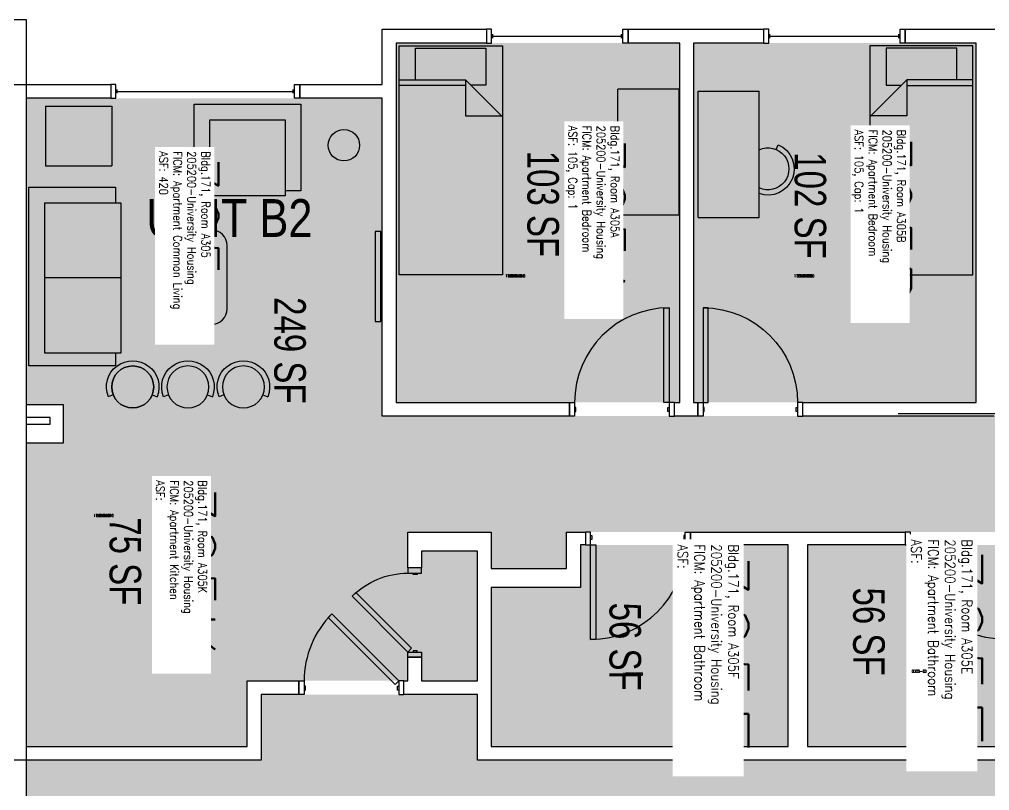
# Model space of a CAD drawing. Header units: inches. Extents: x 88 to 3257, y -489 to 2081.
# Drawn here: x 372.9 to 742.2, y 1156.7 to 1450.3 of the extents above; entities that cross this region are included whole.
import ezdxf
from ezdxf.enums import TextEntityAlignment as Align

# ---------------------------------------------------------------- set-up
doc = ezdxf.new("R2010")
doc.units = ezdxf.units.IN
doc.header["$LTSCALE"] = 48
doc.header["$MEASUREMENT"] = 0
for name, color, linetype in [('A-AREA-IDEN', 1, 'Continuous'), ('A-DOOR', 2, 'Continuous'), ('A-FURN', 3, 'Continuous'), ('A-GLAZ', 1, 'Continuous'), ('A-IDEN-RNUM', 7, 'Continuous'), ('A-IDEN-SNUM', 4, 'Continuous'), ('A-IDEN-VNUM', 4, 'Continuous'), ('A-WALL', 5, 'Continuous'), ('AREA-TEXT', 3, 'Continuous'), ('Rooms-Category-Color', 7, 'Continuous'), ('Rooms-College-Color', 7, 'Continuous'), ('Rooms-Department-Color', 7, 'Continuous'), ('Rooms-Division-Color', 7, 'Continuous'), ('Rooms-Information', 7, 'Continuous')]:
    doc.layers.add(name, color=color, linetype=linetype)
doc.styles.add('AREA', font='arial.ttf', dxfattribs={"width": 0.75, "height": 12})
doc.styles.add('ROOMSNUMBER', font='txt.shx', dxfattribs={"height": 0.03})
doc.styles.add('ROOMVNUMBER', font='simplex.shx', dxfattribs={"width": 0.85})
doc.styles.get("Standard").update_dxf_attribs({"font": 'ARIALN.TTF'})
pattern_1 = [(135, (974.48172, 1819.33743), (0.088388348, 0.088388348), [])]

# ---------------------------------------------------------------- blocks, each defined once
blk = doc.blocks.new('LUVSEAT')
at = {"layer": 'A-FURN'}
for p, q in [((0, 34), (-33, 34)), ((-33, 34), (-33, 28)), ((0, -34), (0, 34)), ((-6, 28), (-35, 28)), ((-35, 28), (-35, -29.21)), ((-6, -29.21), (-6, 28)), ((-35, -0.6), (-6, -0.6)), ((-35, -29.21), (-6, -29.21)), ((-33, -29.21), (-33, -34)), ((-33, -34), (0, -34))]:
    blk.add_line(p, q, dxfattribs=at)
blk = doc.blocks.new('Bar stool')
at = {"layer": 'A-FURN'}
for p, q in [((-7.43, -2.97), (-9.29, -3.71)), ((7.43, -2.97), (9.29, -3.71))]:
    blk.add_line(p, q, dxfattribs=at)
blk.add_circle((0, 0), 8, dxfattribs=at)
blk.add_arc((0, 0), 10, 338.206, 201.794, dxfattribs=at)
blk = doc.blocks.new('A$C4D89189E')
for p, q in [((0, 48), (0, 0)), ((0, 48), (23.25, 48)), ((23.25, 48), (23.25, 0)), ((29.75, 22.18), (30.53, 20.35)), ((0, 0), (23.25, 0.01))]:
    blk.add_line(p, q)
for radius, start, end in [(10, 293.206, 109.5297), (8, 245.2999, 114.7001)]:
    blk.add_arc((26.59, 29.54), radius, start, end)
blk = doc.blocks.new('BED_TWIN')
at = {"linetype": 'Continuous'}
for p, q in [((87.250002, 19.500025), (0, 19.500025)), ((0, 19.500025), (0, -19.740625)), ((12.96, 19.500025), (12.96, -5.659925)), ((15.12, -5.659925), (15.12, 19.500025)), ((87.250002, -19.740625), (87.250002, 19.504725)), ((12.96, 13.379975), (0.99222, 13.379975)), ((1, 13.376575), (1, -13.500025)), ((27.040597, -19.740625), (12.96, -5.659925)), ((12.96, -5.659925), (26.64, -5.659925)), ((26.64, -5.659925), (26.64, -19.340025)), ((15, -13.500025), (15, -7.717325)), ((1, -13.500025), (15, -13.500025)), ((0, -19.740625), (87.252733, -19.740625))]:
    blk.add_line(p, q, dxfattribs=at)
blk = doc.blocks.new('TV')
at = {"layer": 'A-FURN'}
blk.add_lwpolyline([(464.06, -449.82), (466.21, -449.82), (466.21, -484.13), (464.06, -484.13)], close=True, dxfattribs=at)
blk = doc.blocks.new('singleseat')
at = {"layer": 'A-FURN'}
for p, q in [((535.06, -401.29), (494.46, -401.29)), ((494.46, -401.29), (494.46, -434.29)), ((535.06, -434.29), (535.06, -401.29)), ((529.06, -407.29), (500.46, -407.29)), ((500.46, -407.29), (500.46, -436.29)), ((529.06, -436.29), (529.06, -407.29)), ((529.06, -436.29), (529.06, -407.29)), ((494.46, -434.29), (500.46, -434.29)), ((529.06, -434.29), (533.85, -434.29)), ((529.06, -434.29), (535.06, -434.29)), ((500.46, -436.29), (529.06, -436.29))]:
    blk.add_line(p, q, dxfattribs=at)

msp = doc.modelspace()

# ---------------------------------------------------------------- hatches: boundary and pattern name
h = msp.add_hatch()
h.set_pattern_fill('ANSI31', color=256, style=0)
h.set_pattern_definition(pattern_1)
h.paths.add_polyline_path([(643.01, 1235.39), (584.28, 1235.39), (584.28, 1226.18), (643.01, 1226.18)], flags=9)
h = msp.add_hatch()
h.set_pattern_fill('ANSI31', color=256, style=0)
h.set_pattern_definition(pattern_1)
h.paths.add_polyline_path([(643.01, 1235.39), (584.28, 1235.39), (584.28, 1226.18), (643.01, 1226.18)], flags=9)
at = {"layer": 'Rooms-Category-Color', "true_color": 0x728ef3}
for points in [[(516.25, 1441.24), (516.25, 1304.49), (624.25, 1304.49), (624.25, 1441.24)], [(629.5, 1441.24), (629.5, 1304.49), (737.13, 1304.49), (737.13, 1441.24)], [(375.5, 1303.62), (459.64, 1303.62), (459.64, 1198.49), (520.77, 1198.49), (520.77, 1207.44), (526.02, 1207.44), (526.02, 1198.49), (547.22, 1198.49), (547.22, 1247.87), (526.02, 1247.87), (526.02, 1241.44), (520.77, 1241.44), (520.77, 1255.12), (552.47, 1255.12), (552.47, 1241.24), (581.22, 1241.24), (581.22, 1255.12), (757.25, 1255.12), (757.25, 1241.24), (786, 1241.24), (786, 1299.24), (511, 1299.24), (511, 1420.24), (375.5, 1420.24)], [(459.64, 1173.49), (459.64, 1303.62), (389.5, 1303.62), (389.5, 1288.99), (375.5, 1288.99), (375.5, 1173.49)], [(552.47, 1233.99), (552.47, 1173.49), (665.61, 1173.49), (665.61, 1250.24), (586.47, 1250.24), (586.47, 1233.99)], [(672.86, 1250.24), (672.86, 1173.49), (786, 1173.49), (786, 1233.99), (752, 1233.99), (752, 1250.24)]]:
    msp.add_hatch(color=171, dxfattribs=at).paths.add_polyline_path(points)
at = {"layer": 'Rooms-Category-Color', "true_color": 0xadadad}
for points in [[(547.22, 1168.24), (547.22, 1193.24), (464.89, 1193.24), (464.89, 1168.24), (375.5, 1168.24), (375.5, 1082.22), (350.5, 1082.22), (350.5, 999.89), (375.5, 999.89), (375.5, 815.86), (350.5, 815.86), (350.5, 733.53), (375.5, 733.53), (374.88, 226), (435.5, 226), (435.5, 616.78), (460.5, 616.78), (460.5, 699.11), (435.5, 699.11), (435.5, 881.25), (507.5, 881.25), (507.5, 960.25), (435.5, 960.25), (435.5, 1023.88), (495.87, 1084.25), (547.22, 1084.25)], [(547.22, 1084.25), (609.5, 1084.25), (609.5, 965.5), (687.5, 965.5), (687.5, 1084.25), (855.25, 1084.25), (855.25, 1060.25), (1158.95, 1060.25), (1158.95, 1084.25), (1578.7, 1084.25), (1703.95, 1084.25), (1703.95, 1168.24), (1549.3, 1168.24), (1549.3, 1193.24), (1466.98, 1193.24), (1466.98, 1168.24), (1104.2, 1168.24), (1104.2, 1156.25), (910, 1156.25), (910, 1168.24), (547.22, 1168.24), (547.22, 1084.25)]]:
    msp.add_hatch(color=253, dxfattribs=at).paths.add_polyline_path(points)
at = {"layer": 'Rooms-College-Color', "true_color": 0xadadad}
for points in [[(516.25, 1441.24), (516.25, 1304.49), (624.25, 1304.49), (624.25, 1441.24)], [(629.5, 1441.24), (629.5, 1304.49), (737.13, 1304.49), (737.13, 1441.24)], [(375.5, 1303.62), (459.64, 1303.62), (459.64, 1198.49), (520.77, 1198.49), (520.77, 1207.44), (526.02, 1207.44), (526.02, 1198.49), (547.22, 1198.49), (547.22, 1247.87), (526.02, 1247.87), (526.02, 1241.44), (520.77, 1241.44), (520.77, 1255.12), (552.47, 1255.12), (552.47, 1241.24), (581.22, 1241.24), (581.22, 1255.12), (757.25, 1255.12), (757.25, 1241.24), (786, 1241.24), (786, 1299.24), (511, 1299.24), (511, 1420.24), (375.5, 1420.24)], [(459.64, 1173.49), (459.64, 1303.62), (389.5, 1303.62), (389.5, 1288.99), (375.5, 1288.99), (375.5, 1173.49)], [(552.47, 1233.99), (552.47, 1173.49), (665.61, 1173.49), (665.61, 1250.24), (586.47, 1250.24), (586.47, 1233.99)], [(672.86, 1250.24), (672.86, 1173.49), (786, 1173.49), (786, 1233.99), (752, 1233.99), (752, 1250.24)], [(547.22, 1168.24), (547.22, 1193.24), (464.89, 1193.24), (464.89, 1168.24), (375.5, 1168.24), (375.5, 1082.22), (350.5, 1082.22), (350.5, 999.89), (375.5, 999.89), (375.5, 815.86), (350.5, 815.86), (350.5, 733.53), (375.5, 733.53), (374.88, 226), (435.5, 226), (435.5, 616.78), (460.5, 616.78), (460.5, 699.11), (435.5, 699.11), (435.5, 881.25), (507.5, 881.25), (507.5, 960.25), (435.5, 960.25), (435.5, 1023.88), (495.87, 1084.25), (547.22, 1084.25)], [(547.22, 1084.25), (609.5, 1084.25), (609.5, 965.5), (687.5, 965.5), (687.5, 1084.25), (855.25, 1084.25), (855.25, 1060.25), (1158.95, 1060.25), (1158.95, 1084.25), (1578.7, 1084.25), (1703.95, 1084.25), (1703.95, 1168.24), (1549.3, 1168.24), (1549.3, 1193.24), (1466.98, 1193.24), (1466.98, 1168.24), (1104.2, 1168.24), (1104.2, 1156.25), (910, 1156.25), (910, 1168.24), (547.22, 1168.24), (547.22, 1084.25)]]:
    msp.add_hatch(color=253, dxfattribs=at).paths.add_polyline_path(points)
at = {"layer": 'Rooms-Department-Color', "true_color": 0x604aed}
for points in [[(516.25, 1441.24), (516.25, 1304.49), (624.25, 1304.49), (624.25, 1441.24)], [(629.5, 1441.24), (629.5, 1304.49), (737.13, 1304.49), (737.13, 1441.24)], [(375.5, 1303.62), (459.64, 1303.62), (459.64, 1198.49), (520.77, 1198.49), (520.77, 1207.44), (526.02, 1207.44), (526.02, 1198.49), (547.22, 1198.49), (547.22, 1247.87), (526.02, 1247.87), (526.02, 1241.44), (520.77, 1241.44), (520.77, 1255.12), (552.47, 1255.12), (552.47, 1241.24), (581.22, 1241.24), (581.22, 1255.12), (757.25, 1255.12), (757.25, 1241.24), (786, 1241.24), (786, 1299.24), (511, 1299.24), (511, 1420.24), (375.5, 1420.24)], [(459.64, 1173.49), (459.64, 1303.62), (389.5, 1303.62), (389.5, 1288.99), (375.5, 1288.99), (375.5, 1173.49)], [(552.47, 1233.99), (552.47, 1173.49), (665.61, 1173.49), (665.61, 1250.24), (586.47, 1250.24), (586.47, 1233.99)], [(672.86, 1250.24), (672.86, 1173.49), (786, 1173.49), (786, 1233.99), (752, 1233.99), (752, 1250.24)]]:
    msp.add_hatch(color=173, dxfattribs=at).paths.add_polyline_path(points)
at = {"layer": 'Rooms-Department-Color', "true_color": 0xacacac}
for points in [[(547.22, 1168.24), (547.22, 1193.24), (464.89, 1193.24), (464.89, 1168.24), (375.5, 1168.24), (375.5, 1082.22), (350.5, 1082.22), (350.5, 999.89), (375.5, 999.89), (375.5, 815.86), (350.5, 815.86), (350.5, 733.53), (375.5, 733.53), (374.88, 226), (435.5, 226), (435.5, 616.78), (460.5, 616.78), (460.5, 699.11), (435.5, 699.11), (435.5, 881.25), (507.5, 881.25), (507.5, 960.25), (435.5, 960.25), (435.5, 1023.88), (495.87, 1084.25), (547.22, 1084.25)], [(547.22, 1084.25), (609.5, 1084.25), (609.5, 965.5), (687.5, 965.5), (687.5, 1084.25), (855.25, 1084.25), (855.25, 1060.25), (1158.95, 1060.25), (1158.95, 1084.25), (1578.7, 1084.25), (1703.95, 1084.25), (1703.95, 1168.24), (1549.3, 1168.24), (1549.3, 1193.24), (1466.98, 1193.24), (1466.98, 1168.24), (1104.2, 1168.24), (1104.2, 1156.25), (910, 1156.25), (910, 1168.24), (547.22, 1168.24), (547.22, 1084.25)]]:
    msp.add_hatch(color=253, dxfattribs=at).paths.add_polyline_path(points)
at = {"layer": 'Rooms-Division-Color', "true_color": 0x604aed}
for points in [[(516.25, 1441.24), (516.25, 1304.49), (624.25, 1304.49), (624.25, 1441.24)], [(629.5, 1441.24), (629.5, 1304.49), (737.13, 1304.49), (737.13, 1441.24)], [(375.5, 1303.62), (459.64, 1303.62), (459.64, 1198.49), (520.77, 1198.49), (520.77, 1207.44), (526.02, 1207.44), (526.02, 1198.49), (547.22, 1198.49), (547.22, 1247.87), (526.02, 1247.87), (526.02, 1241.44), (520.77, 1241.44), (520.77, 1255.12), (552.47, 1255.12), (552.47, 1241.24), (581.22, 1241.24), (581.22, 1255.12), (757.25, 1255.12), (757.25, 1241.24), (786, 1241.24), (786, 1299.24), (511, 1299.24), (511, 1420.24), (375.5, 1420.24)], [(459.64, 1173.49), (459.64, 1303.62), (389.5, 1303.62), (389.5, 1288.99), (375.5, 1288.99), (375.5, 1173.49)], [(552.47, 1233.99), (552.47, 1173.49), (665.61, 1173.49), (665.61, 1250.24), (586.47, 1250.24), (586.47, 1233.99)], [(672.86, 1250.24), (672.86, 1173.49), (786, 1173.49), (786, 1233.99), (752, 1233.99), (752, 1250.24)]]:
    msp.add_hatch(color=173, dxfattribs=at).paths.add_polyline_path(points)
at = {"layer": 'Rooms-Division-Color', "true_color": 0xadadad}
for points in [[(547.22, 1168.24), (547.22, 1193.24), (464.89, 1193.24), (464.89, 1168.24), (375.5, 1168.24), (375.5, 1082.22), (350.5, 1082.22), (350.5, 999.89), (375.5, 999.89), (375.5, 815.86), (350.5, 815.86), (350.5, 733.53), (375.5, 733.53), (374.88, 226), (435.5, 226), (435.5, 616.78), (460.5, 616.78), (460.5, 699.11), (435.5, 699.11), (435.5, 881.25), (507.5, 881.25), (507.5, 960.25), (435.5, 960.25), (435.5, 1023.88), (495.87, 1084.25), (547.22, 1084.25)], [(547.22, 1084.25), (609.5, 1084.25), (609.5, 965.5), (687.5, 965.5), (687.5, 1084.25), (855.25, 1084.25), (855.25, 1060.25), (1158.95, 1060.25), (1158.95, 1084.25), (1578.7, 1084.25), (1703.95, 1084.25), (1703.95, 1168.24), (1549.3, 1168.24), (1549.3, 1193.24), (1466.98, 1193.24), (1466.98, 1168.24), (1104.2, 1168.24), (1104.2, 1156.25), (910, 1156.25), (910, 1168.24), (547.22, 1168.24), (547.22, 1084.25)]]:
    msp.add_hatch(color=253, dxfattribs=at).paths.add_polyline_path(points)

# ---------------------------------------------------------------- linework, layer by layer
at = {"layer": 'A-DOOR'}
for points in [[(620.25, 1304.49), (618.25, 1304.49), (618.25, 1340.49), (620.25, 1340.49)], [(620.25, 1304.49), (618.25, 1304.49), (618.25, 1340.49), (620.25, 1340.49)], [(633.13, 1304.49), (635.13, 1304.49), (635.13, 1340.49), (633.13, 1340.49)], [(633.13, 1304.49), (635.13, 1304.49), (635.13, 1340.49), (633.13, 1340.49)], [(584.25, 1299.24), (582.25, 1299.24), (582.25, 1304.49), (584.25, 1304.49)], [(584.25, 1299.24), (582.25, 1299.24), (582.25, 1304.49), (584.25, 1304.49)], [(620.25, 1299.24), (622.25, 1299.24), (622.25, 1304.49), (620.25, 1304.49)], [(620.25, 1299.24), (622.25, 1299.24), (622.25, 1304.49), (620.25, 1304.49)], [(633.13, 1299.24), (631.13, 1299.24), (631.13, 1304.49), (633.13, 1304.49)], [(633.13, 1299.24), (631.13, 1299.24), (631.13, 1304.49), (633.13, 1304.49)], [(669.13, 1299.24), (671.13, 1299.24), (671.13, 1304.49), (669.13, 1304.49)], [(669.13, 1299.24), (671.13, 1299.24), (671.13, 1304.49), (669.13, 1304.49)], [(584.25, 1300.99), (584.75, 1300.99), (584.75, 1302.49), (584.25, 1302.49)], [(584.25, 1300.99), (584.75, 1300.99), (584.75, 1302.49), (584.25, 1302.49)], [(620.25, 1300.99), (619.75, 1300.99), (619.75, 1302.49), (620.25, 1302.49)], [(620.25, 1300.99), (619.75, 1300.99), (619.75, 1302.49), (620.25, 1302.49)], [(633.13, 1300.99), (633.63, 1300.99), (633.63, 1302.49), (633.13, 1302.49)], [(633.13, 1300.99), (633.63, 1300.99), (633.63, 1302.49), (633.13, 1302.49)], [(669.13, 1300.99), (668.63, 1300.99), (668.63, 1302.49), (669.13, 1302.49)], [(669.13, 1300.99), (668.63, 1300.99), (668.63, 1302.49), (669.13, 1302.49)], [(590.36, 1255.12), (588.36, 1255.12), (588.36, 1250.24), (590.36, 1250.24)], [(590.36, 1255.12), (588.36, 1255.12), (588.36, 1250.24), (590.36, 1250.24)], [(590.36, 1253.74), (590.86, 1253.74), (590.86, 1252.24), (590.36, 1252.24)], [(590.36, 1253.74), (590.86, 1253.74), (590.86, 1252.24), (590.36, 1252.24)], [(626.36, 1253.74), (625.86, 1253.74), (625.86, 1252.24), (626.36, 1252.24)], [(626.36, 1253.74), (625.86, 1253.74), (625.86, 1252.24), (626.36, 1252.24)], [(626.36, 1255.12), (628.36, 1255.12), (628.36, 1250.24), (626.36, 1250.24)], [(626.36, 1255.12), (628.36, 1255.12), (628.36, 1250.24), (626.36, 1250.24)], [(712.11, 1255.12), (710.11, 1255.12), (710.11, 1250.24), (712.11, 1250.24)], [(712.11, 1255.12), (710.11, 1255.12), (710.11, 1250.24), (712.11, 1250.24)], [(712.11, 1253.74), (712.61, 1253.74), (712.61, 1252.24), (712.11, 1252.24)], [(712.11, 1253.74), (712.61, 1253.74), (712.61, 1252.24), (712.11, 1252.24)], [(590.36, 1250.24), (592.36, 1250.24), (592.36, 1214.24), (590.36, 1214.24)], [(590.36, 1250.24), (592.36, 1250.24), (592.36, 1214.24), (590.36, 1214.24)], [(526.02, 1239.44), (526.02, 1241.44), (520.77, 1241.44), (520.77, 1239.44)], [(526.02, 1239.44), (526.02, 1241.44), (520.77, 1241.44), (520.77, 1239.44)], [(524.27, 1239.44), (524.27, 1238.94), (522.77, 1238.94), (522.77, 1239.44)], [(524.27, 1239.44), (524.27, 1238.94), (522.77, 1238.94), (522.77, 1239.44)], [(520.77, 1209.44), (522.18, 1210.86), (500.97, 1232.07), (499.56, 1230.66)], [(520.77, 1209.44), (522.18, 1210.86), (500.97, 1232.07), (499.56, 1230.66)], [(517.28, 1198.49), (515.87, 1197.08), (490.41, 1222.54), (491.83, 1223.95)], [(517.28, 1198.49), (515.87, 1197.08), (490.41, 1222.54), (491.83, 1223.95)], [(526.02, 1209.44), (526.02, 1207.44), (520.77, 1207.44), (520.77, 1209.44)], [(526.02, 1209.44), (526.02, 1207.44), (520.77, 1207.44), (520.77, 1209.44)], [(524.27, 1209.44), (524.27, 1209.94), (522.77, 1209.94), (522.77, 1209.44)], [(524.27, 1209.44), (524.27, 1209.94), (522.77, 1209.94), (522.77, 1209.44)], [(481.28, 1193.24), (479.28, 1193.24), (479.28, 1198.49), (481.28, 1198.49)], [(481.28, 1193.24), (479.28, 1193.24), (479.28, 1198.49), (481.28, 1198.49)], [(517.28, 1193.24), (519.28, 1193.24), (519.28, 1198.49), (517.28, 1198.49)], [(517.28, 1193.24), (519.28, 1193.24), (519.28, 1198.49), (517.28, 1198.49)], [(481.28, 1194.99), (481.78, 1194.99), (481.78, 1196.49), (481.28, 1196.49)], [(481.28, 1194.99), (481.78, 1194.99), (481.78, 1196.49), (481.28, 1196.49)], [(517.28, 1194.99), (516.78, 1194.99), (516.78, 1196.49), (517.28, 1196.49)], [(517.28, 1194.99), (516.78, 1194.99), (516.78, 1196.49), (517.28, 1196.49)]]:
    msp.add_lwpolyline(points, close=True, dxfattribs=at)
for centre, start, end in [((620.25, 1304.49), 90, 180), ((620.25, 1304.49), 90, 180), ((590.36, 1250.24), 270, 0), ((590.36, 1250.24), 270, 0), ((517.28, 1198.49), 135, 180), ((517.28, 1198.49), 135, 180)]:
    msp.add_arc(centre, 36, start, end, dxfattribs=at)
at = {"layer": 'A-DOOR', "extrusion": (0, 0, -1)}
for centre, radius, start, end in [((-633.13, 1304.49), 36, 90, 180), ((-633.13, 1304.49), 36, 90, 180), ((-748.11, 1250.24), 36, 270, 0), ((-748.11, 1250.24), 36, 270, 0), ((-520.77, 1209.44), 30, 45, 90), ((-520.77, 1209.44), 30, 45, 90)]:
    msp.add_arc(centre, radius, start, end, dxfattribs=at)
at = {"layer": 'A-FURN'}
for p, q in [((382.81, 1417.22), (382.81, 1394.47)), ((382.81, 1417.22), (408.06, 1417.22)), ((382.81, 1417.22), (382.81, 1394.47)), ((382.81, 1417.22), (408.06, 1417.22)), ((408.06, 1417.22), (408.06, 1394.47)), ((408.06, 1417.22), (408.06, 1394.47)), ((382.81, 1394.47), (408.06, 1394.47)), ((382.81, 1394.47), (408.06, 1394.47)), ((433.95, 1370.11), (445.95, 1370.11)), ((433.95, 1370.11), (445.95, 1370.11)), ((427.95, 1340.11), (427.95, 1364.11)), ((427.95, 1340.11), (427.95, 1364.11)), ((451.95, 1340.11), (451.95, 1364.11)), ((451.95, 1340.11), (451.95, 1364.11)), ((433.95, 1334.11), (445.95, 1334.11)), ((433.95, 1334.11), (445.95, 1334.11))]:
    msp.add_line(p, q, dxfattribs=at)
for centre, radius in [((496.4, 1402.37), 6), ((496.4, 1402.37), 6), ((416.02, 1310.35), 8), ((416.02, 1310.35), 8)]:
    msp.add_circle(centre, radius, dxfattribs=at)
for centre, start, end in [((433.95, 1364.11), 90, 180), ((433.95, 1364.11), 90, 180), ((445.95, 1364.11), 0, 90), ((445.95, 1364.11), 0, 90), ((433.95, 1340.11), 180, 270), ((433.95, 1340.11), 180, 270), ((445.95, 1340.11), 270, 0), ((445.95, 1340.11), 270, 0)]:
    msp.add_arc(centre, 6, start, end, dxfattribs=at)
at = {"layer": 'A-GLAZ'}
for p, q in [((553.16, 1443.12), (553.16, 1444.62)), ((553.16, 1443.12), (553.16, 1444.62)), ((602.16, 1443.12), (602.16, 1444.62)), ((602.16, 1443.12), (602.16, 1444.62)), ((658.63, 1443.12), (658.63, 1444.62)), ((658.63, 1443.12), (658.63, 1444.62)), ((707.63, 1443.12), (707.63, 1444.62)), ((707.63, 1443.12), (707.63, 1444.62)), ((553.16, 1443.87), (602.16, 1443.87)), ((553.16, 1443.87), (602.16, 1443.87)), ((658.63, 1443.87), (707.63, 1443.87)), ((658.63, 1443.87), (707.63, 1443.87)), ((410.12, 1422.12), (410.12, 1423.62)), ((410.12, 1422.12), (410.12, 1423.62)), ((410.12, 1422.87), (477.12, 1422.87)), ((410.12, 1422.87), (477.12, 1422.87)), ((477.12, 1422.12), (477.12, 1423.62)), ((477.12, 1422.12), (477.12, 1423.62))]:
    msp.add_line(p, q, dxfattribs=at)
for points in [[(552.66, 1446.49), (550.66, 1446.49), (550.66, 1441.24), (552.66, 1441.24)], [(552.66, 1446.49), (550.66, 1446.49), (550.66, 1441.24), (552.66, 1441.24)], [(602.66, 1446.49), (604.66, 1446.49), (604.66, 1441.24), (602.66, 1441.24)], [(602.66, 1446.49), (604.66, 1446.49), (604.66, 1441.24), (602.66, 1441.24)], [(658.13, 1446.49), (656.13, 1446.49), (656.13, 1441.24), (658.13, 1441.24)], [(658.13, 1446.49), (656.13, 1446.49), (656.13, 1441.24), (658.13, 1441.24)], [(708.13, 1446.49), (710.13, 1446.49), (710.13, 1441.24), (708.13, 1441.24)], [(708.13, 1446.49), (710.13, 1446.49), (710.13, 1441.24), (708.13, 1441.24)], [(409.62, 1425.49), (407.62, 1425.49), (407.62, 1420.24), (409.62, 1420.24)], [(409.62, 1425.49), (407.62, 1425.49), (407.62, 1420.24), (409.62, 1420.24)], [(477.62, 1425.49), (479.62, 1425.49), (479.62, 1420.24), (477.62, 1420.24)], [(477.62, 1425.49), (479.62, 1425.49), (479.62, 1420.24), (477.62, 1420.24)]]:
    msp.add_lwpolyline(points, close=True, dxfattribs=at)
at = {"layer": 'A-WALL'}
for p, q in [((239.25, 1450.25), (375.5, 1450.25)), ((239.25, 1450.25), (375.5, 1450.25)), ((375.5, 1450.25), (375.5, 1321.63)), ((375.5, 1450.25), (375.5, 1321.63)), ((511, 1446.49), (550.66, 1446.49)), ((511, 1425.49), (511, 1446.49)), ((511, 1446.49), (550.66, 1446.49)), ((511, 1425.49), (511, 1446.49)), ((550.66, 1446.49), (550.66, 1441.24)), ((550.66, 1446.49), (550.66, 1441.24)), ((604.66, 1446.49), (656.13, 1446.49)), ((604.66, 1441.24), (604.66, 1446.49)), ((604.66, 1446.49), (656.13, 1446.49)), ((604.66, 1441.24), (604.66, 1446.49)), ((656.13, 1446.49), (656.13, 1441.24)), ((656.13, 1446.49), (656.13, 1441.24)), ((710.13, 1441.24), (710.13, 1446.49)), ((710.13, 1446.49), (761.65, 1446.49)), ((710.13, 1441.24), (710.13, 1446.49)), ((710.13, 1446.49), (761.65, 1446.49)), ((550.66, 1441.24), (516.25, 1441.24)), ((516.25, 1441.24), (516.25, 1304.49)), ((550.66, 1441.24), (516.25, 1441.24)), ((516.25, 1441.24), (516.25, 1304.49)), ((624.25, 1441.24), (604.66, 1441.24)), ((624.25, 1441.24), (604.66, 1441.24)), ((624.25, 1304.49), (624.25, 1441.24)), ((624.25, 1304.49), (624.25, 1441.24)), ((656.13, 1441.24), (629.5, 1441.24)), ((629.5, 1441.24), (629.5, 1304.49)), ((656.13, 1441.24), (629.5, 1441.24)), ((629.5, 1441.24), (629.5, 1304.49)), ((737.13, 1441.24), (710.13, 1441.24)), ((737.13, 1441.24), (710.13, 1441.24)), ((737.13, 1304.49), (737.13, 1441.24)), ((737.13, 1304.49), (737.13, 1441.24)), ((370.25, 1425.49), (407.62, 1425.49)), ((370.25, 1425.49), (407.62, 1425.49)), ((407.62, 1425.49), (407.62, 1420.24)), ((407.62, 1425.49), (407.62, 1420.24)), ((479.62, 1425.49), (511, 1425.49)), ((479.62, 1420.24), (479.62, 1425.49)), ((479.62, 1425.49), (511, 1425.49)), ((479.62, 1420.24), (479.62, 1425.49)), ((407.62, 1420.24), (375.5, 1420.24)), ((375.5, 1420.24), (375.5, 1303.62)), ((407.62, 1420.24), (375.5, 1420.24)), ((375.5, 1420.24), (375.5, 1303.62)), ((511, 1420.24), (479.62, 1420.24)), ((511, 1420.24), (479.62, 1420.24)), ((511, 1299.24), (511, 1420.24)), ((511, 1299.24), (511, 1420.24)), ((375.5, 1321.63), (375.5, 1082.22)), ((375.5, 1321.63), (375.5, 1082.22)), ((516.25, 1304.49), (582.25, 1304.49)), ((516.25, 1304.49), (582.25, 1304.49)), ((582.25, 1304.49), (582.25, 1299.24)), ((582.25, 1304.49), (582.25, 1299.24)), ((622.25, 1304.49), (624.25, 1304.49)), ((622.25, 1299.24), (622.25, 1304.49)), ((622.25, 1304.49), (624.25, 1304.49)), ((622.25, 1299.24), (622.25, 1304.49)), ((629.5, 1304.49), (631.13, 1304.49)), ((629.5, 1304.49), (631.13, 1304.49)), ((631.13, 1304.49), (631.13, 1299.24)), ((631.13, 1304.49), (631.13, 1299.24)), ((671.13, 1304.49), (737.13, 1304.49)), ((671.13, 1299.24), (671.13, 1304.49)), ((671.13, 1304.49), (737.13, 1304.49)), ((671.13, 1299.24), (671.13, 1304.49)), ((375.5, 1303.62), (389.5, 1303.62)), ((375.5, 1303.62), (389.5, 1303.62)), ((389.5, 1303.62), (389.5, 1288.99)), ((389.5, 1303.62), (389.5, 1288.99)), ((707.38, 1300.25), (755.38, 1300.25)), ((707.38, 1300.25), (755.38, 1300.25)), ((375.5, 1298.74), (375.5, 1296.24)), ((384.63, 1298.74), (375.5, 1298.74)), ((375.5, 1298.74), (375.5, 1296.24)), ((384.63, 1298.74), (375.5, 1298.74)), ((384.63, 1296.24), (384.63, 1298.74)), ((384.63, 1296.24), (384.63, 1298.74)), ((582.25, 1299.24), (511, 1299.24)), ((582.25, 1299.24), (511, 1299.24)), ((631.13, 1299.24), (622.25, 1299.24)), ((631.13, 1299.24), (622.25, 1299.24)), ((744, 1299.24), (671.13, 1299.24)), ((744, 1299.24), (671.13, 1299.24)), ((375.5, 1296.24), (384.63, 1296.24)), ((375.5, 1296.24), (384.63, 1296.24)), ((375.5, 1288.99), (375.5, 1173.49)), ((389.5, 1288.99), (375.5, 1288.99)), ((375.5, 1288.99), (375.5, 1173.49)), ((389.5, 1288.99), (375.5, 1288.99)), ((520.77, 1255.12), (552.47, 1255.12)), ((520.77, 1241.44), (520.77, 1255.12)), ((520.77, 1255.12), (552.47, 1255.12)), ((520.77, 1241.44), (520.77, 1255.12)), ((552.47, 1255.12), (552.47, 1241.24)), ((552.47, 1255.12), (552.47, 1241.24)), ((581.22, 1255.12), (588.36, 1255.12)), ((581.22, 1241.24), (581.22, 1255.12)), ((581.22, 1255.12), (588.36, 1255.12)), ((581.22, 1241.24), (581.22, 1255.12)), ((588.36, 1255.12), (588.36, 1250.24)), ((588.36, 1255.12), (588.36, 1250.24)), ((628.36, 1255.12), (710.11, 1255.12)), ((628.36, 1250.24), (628.36, 1255.12)), ((628.36, 1255.12), (710.11, 1255.12)), ((628.36, 1250.24), (628.36, 1255.12)), ((710.11, 1255.12), (710.11, 1250.24)), ((710.11, 1255.12), (710.11, 1250.24)), ((588.36, 1250.24), (586.47, 1250.24)), ((586.47, 1250.24), (586.47, 1233.99)), ((588.36, 1250.24), (586.47, 1250.24)), ((586.47, 1250.24), (586.47, 1233.99)), ((665.61, 1250.24), (628.36, 1250.24)), ((665.61, 1250.24), (628.36, 1250.24)), ((665.61, 1173.49), (665.61, 1250.24)), ((665.61, 1173.49), (665.61, 1250.24)), ((710.11, 1250.24), (672.86, 1250.24)), ((672.86, 1250.24), (672.86, 1173.49)), ((710.11, 1250.24), (672.86, 1250.24)), ((672.86, 1250.24), (672.86, 1173.49)), ((547.22, 1247.87), (526.02, 1247.87)), ((526.02, 1247.87), (526.02, 1241.44)), ((547.22, 1247.87), (526.02, 1247.87)), ((526.02, 1247.87), (526.02, 1241.44)), ((547.22, 1198.49), (547.22, 1247.87)), ((547.22, 1198.49), (547.22, 1247.87)), ((526.02, 1241.44), (520.77, 1241.44)), ((526.02, 1241.44), (520.77, 1241.44)), ((552.47, 1241.24), (581.22, 1241.24)), ((552.47, 1241.24), (581.22, 1241.24)), ((586.47, 1233.99), (552.47, 1233.99)), ((552.47, 1233.99), (552.47, 1173.49)), ((586.47, 1233.99), (552.47, 1233.99)), ((552.47, 1233.99), (552.47, 1173.49)), ((520.77, 1198.49), (520.77, 1207.44)), ((520.77, 1207.44), (526.02, 1207.44)), ((520.77, 1198.49), (520.77, 1207.44)), ((520.77, 1207.44), (526.02, 1207.44)), ((526.02, 1207.44), (526.02, 1198.49)), ((526.02, 1207.44), (526.02, 1198.49)), ((459.64, 1198.49), (479.28, 1198.49)), ((459.64, 1173.49), (459.64, 1198.49)), ((459.64, 1198.49), (479.28, 1198.49)), ((459.64, 1173.49), (459.64, 1198.49)), ((479.28, 1198.49), (479.28, 1193.24)), ((479.28, 1198.49), (479.28, 1193.24)), ((519.28, 1198.49), (520.77, 1198.49)), ((519.28, 1193.24), (519.28, 1198.49)), ((519.28, 1198.49), (520.77, 1198.49)), ((519.28, 1193.24), (519.28, 1198.49)), ((526.02, 1198.49), (547.22, 1198.49)), ((526.02, 1198.49), (547.22, 1198.49)), ((479.28, 1193.24), (464.89, 1193.24)), ((464.89, 1193.24), (464.89, 1168.24)), ((479.28, 1193.24), (464.89, 1193.24)), ((464.89, 1193.24), (464.89, 1168.24)), ((547.22, 1193.24), (519.28, 1193.24)), ((547.22, 1193.24), (519.28, 1193.24)), ((547.22, 1168.24), (547.22, 1193.24)), ((547.22, 1168.24), (547.22, 1193.24)), ((375.5, 1173.49), (459.64, 1173.49)), ((375.5, 1173.49), (459.64, 1173.49)), ((552.47, 1173.49), (665.61, 1173.49)), ((552.47, 1173.49), (665.61, 1173.49)), ((672.86, 1173.49), (786, 1173.49)), ((672.86, 1173.49), (786, 1173.49)), ((464.89, 1168.24), (370.25, 1168.24)), ((464.89, 1168.24), (370.25, 1168.24)), ((786.63, 1168.24), (547.22, 1168.24)), ((786.63, 1168.24), (547.22, 1168.24))]:
    msp.add_line(p, q, dxfattribs=at)

# ---------------------------------------------------------------- block references
at = {"layer": 'A-FURN', "extrusion": (0, 0, -1), "zscale": -1}
for name, p, rotation in [('BED_TWIN', (-537, 1440.24), 270), ('BED_TWIN', (-537, 1440.24), 270), ('A$C4D89189E', (-631.24, 1422.89), 180), ('A$C4D89189E', (-631.24, 1422.89), 180)]:
    msp.add_blockref(name, p, dxfattribs=dict(at, rotation=rotation))
at = {"layer": 'A-FURN'}
for name, p, rotation in [('BED_TWIN', (716.37, 1440.24), 270), ('BED_TWIN', (716.37, 1440.24), 270), ('A$C4D89189E', (623.99, 1423.7), 180), ('A$C4D89189E', (623.99, 1423.7), 180)]:
    msp.add_blockref(name, p, dxfattribs=dict(at, rotation=rotation))
at = {"layer": 'A-FURN', "extrusion": (0, 0, -1), "zscale": -1}
for name, p in [('singleseat', (-974.48, 1819.34)), ('singleseat', (-974.48, 1819.34)), ('LUVSEAT', (-376.5, 1352.43)), ('LUVSEAT', (-376.5, 1352.43)), ('TV', (-974.48, 1819.34)), ('TV', (-974.48, 1819.34)), ('Bar stool', (-416.02, 1310.35)), ('Bar stool', (-416.02, 1310.35)), ('Bar stool', (-437.04, 1310.35)), ('Bar stool', (-437.04, 1310.35)), ('Bar stool', (-458.16, 1310.35)), ('Bar stool', (-458.16, 1310.35))]:
    msp.add_blockref(name, p, dxfattribs=at)

# ---------------------------------------------------------------- texts
at = {"layer": 'A-AREA-IDEN'}
msp.add_text('UNIT B2', height=14.4, dxfattribs=at).set_placement((452.83, 1367.44), align=Align.CENTER)
at = {"layer": 'A-IDEN-RNUM', "style": 'ROOMSNUMBER', "width": 0.85}
for s, p in [('0305-A0', (561.62, 1352.13)), ('0305-B0', (671.65, 1352.13)), ('0305-00', (435.56, 1345.73)), ('0305-K0', (404.92, 1260.87)), ('0305-F0', (606.49, 1200.56)), ('0305-E0', (715.45, 1201.63))]:
    msp.add_text(s, height=1, dxfattribs=at).set_placement(p, align=Align.CENTER)
at = {"layer": 'A-IDEN-SNUM', "style": 'ROOMSNUMBER', "width": 0.85}
for s, p in [('1710A305A0', (561.62, 1352.13)), ('1710A305B0', (671.65, 1352.13)), ('1710A30500', (435.56, 1345.73)), ('1710A305K0', (404.92, 1260.87)), ('1710A305F0', (606.49, 1200.56)), ('1710A305E0', (715.45, 1201.63))]:
    msp.add_text(s, height=1, dxfattribs=at).set_placement(p, align=Align.CENTER)
at = {"layer": 'A-IDEN-VNUM', "style": 'ROOMVNUMBER', "width": 0.85}
for s, height, p in [('305A', 22.5, (592.13, 1375.21)), ('305B', 22.5, (701.09, 1374.61)), ('305', 22.5, (437.41, 1375.48)), ('305K', 22.5, (436.16, 1241.12)), ('305F', 27, (637, 1210.54)), ('305E', 27, (725.94, 1212.45))]:
    msp.add_text(s, height=height, rotation=270, dxfattribs=at).set_placement(p, align=Align.MIDDLE_CENTER)
at = {"layer": 'AREA-TEXT', "style": 'AREA', "width": 0.75}
for s, p in [('103 SF', (572.27, 1380.02)), ('102 SF', (674, 1379.42)), ('249 SF', (475.91, 1324.28)), ('75 SF', (413.21, 1243.98)), ('56 SF', (696.3, 1217.23)), ('56 SF', (603.53, 1211.49))]:
    msp.add_text(s, height=12, rotation=270, dxfattribs=at).set_placement(p, align=Align.MIDDLE_CENTER)

# ---------------------------------------------------------------- next in the draw order: texts
at = {"layer": 'Rooms-Information', "attachment_point": 7, "rotation": 270, "style": 'ROOMVNUMBER', "bg_fill": 3, "box_fill_scale": 1.5, "bg_fill_color": 256, "bg_fill_true_color": 13158600, "bg_fill_transparency": 0}
for s, insert, char_height, width in [('Bldg.171, Room A305A^M^J205200-University Housing^M^JFICM: Apartment Bedroom^M^JASF: 105, Cap: 1', (580.88, 1409.81), 3.2143, 72), ('Bldg.171, Room A305B^M^J205200-University Housing^M^JFICM: Apartment Bedroom^M^JASF: 105, Cap: 1', (689.84, 1408.3), 3.2143, 72), ('Bldg.171, Room A305^M^J205200-University Housing^M^JFICM: Apartment Common Living^M^JASF: 420', (426.16, 1400.07), 3.2143, 72), ('Bldg.171, Room A305K^M^J205200-University Housing^M^JFICM: Apartment Kitchen^M^JASF: ', (424.91, 1274.81), 3.2143, 72), ('Bldg.171, Room A305F^M^J205200-University Housing^M^JFICM: Apartment Bathroom^M^JASF: ', (623.5, 1250.43), 3.8571, 86.4), ('Bldg.171, Room A305E^M^J205200-University Housing^M^JFICM: Apartment Bathroom^M^JASF: ', (712.44, 1252.34), 3.8571, 86.4)]:
    msp.add_mtext(s, dxfattribs=dict(at, insert=insert, char_height=char_height, width=width))

doc.saveas('drawing.dxf')
